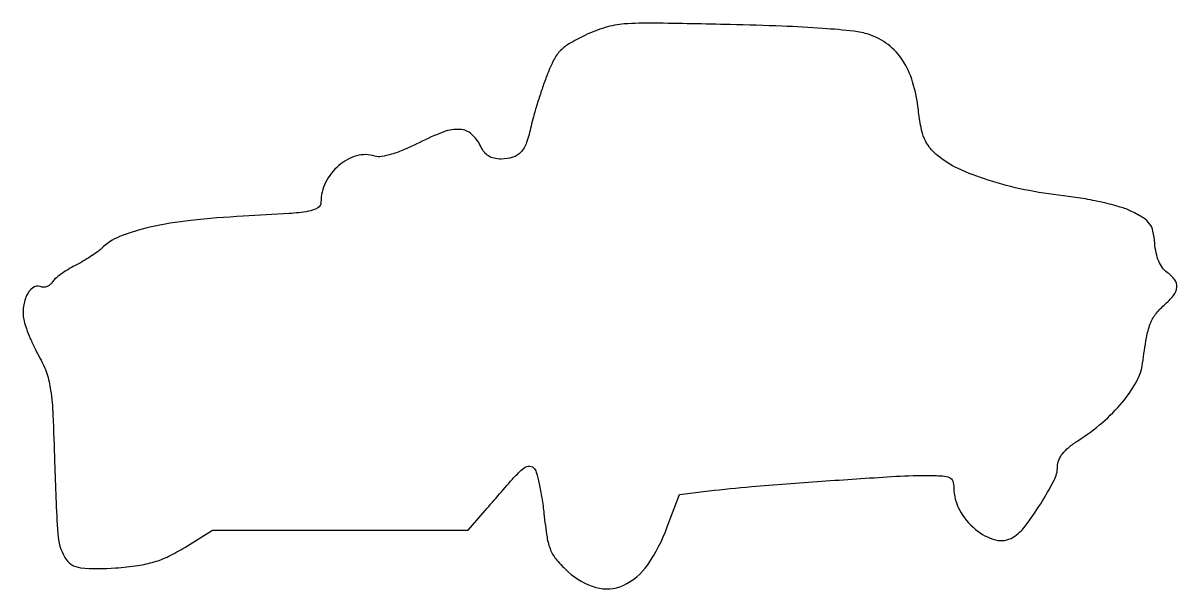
# Model space of a CAD drawing. Extents: x 0 to 212, y 0 to 104.
import ezdxf

# ---------------------------------------------------------------- set-up
doc = ezdxf.new("R2010")
doc.units = 0

msp = doc.modelspace()

# ---------------------------------------------------------------- linework, layer by layer
msp.add_lwpolyline([(103.357737, 101.665574, 0.02205), (100.424231, 100.091541, 0.073893), (98.737882, 98.716421, 0.073923), (97.524606, 96.910673, 0.02208), (96.229267, 93.84592, 0.007909), (95.414781, 91.54277, 0.006364), (94.610014, 89.042239, 0.006438), (93.925572, 86.712686, 0.016339), (93.506057, 85, -0.031792), (92.677882, 82.02037, -0.101439), (91.627334, 80.255217, -0.133855), (90.152625, 79.319045, -0.075016), (88.03807, 79, -0.055354), (86.742254, 79.143898, -0.085872), (85.70523, 79.573221, -0.086968), (84.881659, 80.321202, -0.058174), (84.221473, 81.413265, 0.10649), (82.611731, 83.576644, 0.168228), (80.489948, 84.437857, 0.103441), (77.492846, 83.972896, 0.026861), (73, 82, -0.0156), (70.270825, 80.727534, -0.028), (67.948754, 79.882285, -0.03349), (66.083836, 79.45318, -0.117165), (64.861828, 79.543854, 0.148551), (61.539237, 79.585014, 0.107066), (58.257997, 77.809997, 0.10062), (55.852161, 74.716742, 0.115629), (55, 71.08113, -0.268217), (54.408224, 70.057324, -0.086433), (52.697801, 69.432656, -0.028642), (49.166335, 69.0052, -0.002928), (40.754833, 68.522419, 0.014259), (31.112736, 67.749464, 0.029146), (23.631585, 66.490021, 0.037265), (18.0944, 64.779863, 0.103201), (14.700432, 62.557574, -0.040948), (13.973638, 61.940982, -0.01221), (12.769799, 61.122189, -0.012158), (11.367565, 60.265272, -0.012863), (9.951103, 59.494195, 0.019187), (8.573016, 58.721257, 0.020344), (7.28568, 57.858927, 0.020446), (6.243133, 57.029944, 0.082035), (5.723553, 56.406053, -0.091552), (5.321385, 55.941289, -0.08205), (4.76486, 55.629152, -0.082826), (4.142479, 55.51452, -0.096112), (3.550245, 55.619093, 0.262791), (2.199603, 55.418341, 0.11893), (1.047357, 53.971495, 0.086078), (0.429985, 51.688008, 0.08022), (0.594092, 49.270519, 0.03185), (0.996257, 47.930445, 0.012509), (1.712366, 46.13884, 0.012323), (2.585534, 44.234494, 0.015037), (3.498753, 42.5, -0.048984), (4.736963, 39.703356, -0.044937), (5.451974, 36.637248, -0.023906), (5.867836, 32.104356, -0.004008), (6.179088, 23.381804, 0.007945), (6.747894, 10.327122, 0.116725), (8.061962, 5.952875, 0.241302), (10.924531, 4.105864, 0.0453), (17.357532, 4.048447, 0.015431), (21.460026, 4.511818, 0.036708), (24.455868, 5.171418, 0.041399), (27.101112, 6.20609, 0.025149), (30.040981, 7.834695), (35.132891, 11), (58.558731, 11), (81.984572, 11), (84.742286, 14.179674, -0.001703), (90.099906, 20.314725, -0.030475), (91.944594, 22.171276, -0.139724), (93.037506, 22.699242, -0.242101), (93.977413, 22.405722, -0.129723), (94.452668, 21.603886, -0.013865), (94.991306, 19.488306, -0.016337), (95.488721, 16.886625, -0.012449), (95.868635, 14.01074, 0.012013), (96.437022, 9.679084, 0.060169), (97.09968, 7.327685, 0.079069), (98.22037, 5.510793, 0.029627), (100.309671, 3.355018, 0.115749), (105.404382, 0.49623, 0.178147), (110.392277, 0.854579, 0.137641), (114.884281, 4.621882, 0.060669), (118.482677, 11.56483), (120.696225, 17.5), (126.098113, 18.171173, -0.010601), (133.882346, 18.971185, -0.002582), (146.75573, 19.952098, -0.002286), (159.57642, 20.80356, -0.015437), (165.937391, 21, -0.010605), (168.915469, 20.936827, -0.094158), (170.187673, 20.638707, -0.207197), (170.794324, 19.979946, -0.083687), (171.003738, 18.75, 0.124555), (172.038952, 14.68723, 0.09476), (174.96081, 11.120126, 0.108145), (178.644102, 9.202094, 0.20985), (181.863157, 9.685479, 0.090027), (184.074058, 11.713645, 0.021645), (186.917684, 15.820395, 0.020061), (189.390379, 20.116843, 0.121114), (190, 22.596647, -0.093535), (190.229457, 23.812499, -0.073048), (190.89718, 24.981704, -0.056365), (192.04986, 26.153112, -0.027575), (193.75, 27.381569, 0.034262), (198.233671, 30.71337, 0.041946), (201.902137, 34.426198, 0.047288), (204.468575, 38.169203, 0.093334), (205.599731, 41.577956, -0.008939), (206.31701, 46.255695, -0.045973), (206.995445, 48.786506, -0.074759), (207.961846, 50.54281, -0.050749), (209.526494, 52.209985, 0.043549), (211.272731, 54.017874, 0.148739), (211.881167, 55.516355, 0.187956), (211.487362, 56.879731, 0.076905), (210.072692, 58.236531, -0.086113), (209.239112, 59.065814, -0.053843), (208.56698, 60.271387, -0.046525), (208.085035, 61.78617, -0.033432), (207.822692, 63.543235, 0.031922), (207.49432, 65.7889, 0.104555), (206.889456, 67.152985, 0.097421), (205.758646, 68.208231, 0.025627), (203.581352, 69.41293, 0.043461), (201.501002, 70.21328, 0.013941), (198.293035, 71.041019, 0.01379), (194.654185, 71.76752, 0.015002), (191.081352, 72.269119, -0.022945), (183.930449, 73.389131, -0.027234), (177.317674, 75.11786, -0.029934), (171.773459, 77.268282, -0.067516), (167.974666, 79.674771, -0.049713), (166.539318, 81.149266, -0.069448), (165.604181, 82.731013, -0.052729), (164.980734, 84.821034, -0.017249), (164.499499, 88.004316, 0.042834), (163.451172, 93.145233, 0.073162), (161.617116, 97.114519, 0.085218), (158.957004, 99.976098, 0.082244), (155.463443, 101.829329, 0.054499), (152.650109, 102.442855, 0.008621), (147.009554, 102.943821, 0.008152), (139.538161, 103.355432, 0.003982), (130, 103.648983, 0.001847), (115.978667, 103.916923, 0.022434), (110.601415, 103.758527, 0.054243), (107.079158, 103.107796, 0.039348)], format="xyb", close=True)

doc.saveas('drawing.dxf')
